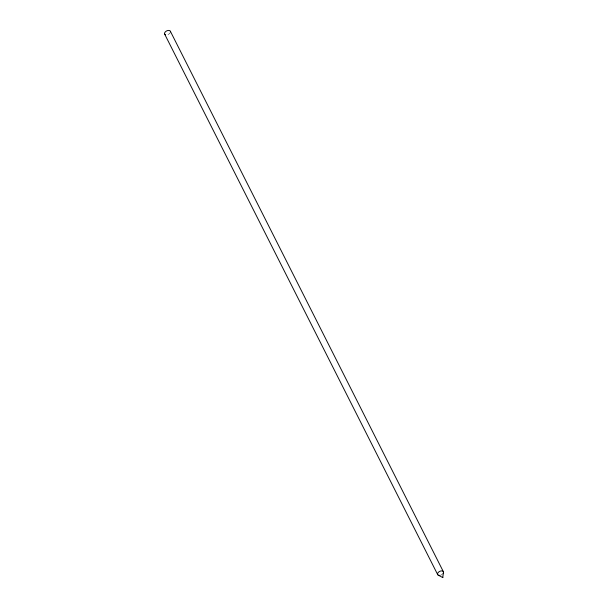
<?xml version="1.0" encoding="UTF-8"?>
<svg xmlns="http://www.w3.org/2000/svg" width="608" height="608" viewBox="0 0 608 608"><rect width="100%" height="100%" fill="white"/><g stroke="black" fill="none" stroke-linecap="round" stroke-linejoin="round"><path stroke-width="0.46" stroke-dasharray="3.04 2.28" d="M170.27 32.596A3.2 1.938 -26.8 0 1 166.402 34.899M442.373 574.21A3.2 1.938 -26.8 0 1 440.025 575.328"/><path stroke-width="0.91" d="M438.178 575.115L442.715 577.532L443.49 572.386M442.966 577.266L442.358 577.554M170.377 31.282L443.399 571.763M164.601 34.018L437.623 574.499M165.596 34.808A3.2 1.938 -26.8 0 1 166.296 31.099A3.2 1.938 -26.8 0 1 170.468 31.905M439.424 575.388A3.2 1.938 -26.8 0 1 437.813 573.032A3.2 1.938 -26.8 0 1 441.97 570.897A3.2 1.938 -26.8 0 1 443.004 573.549"/></g></svg>
